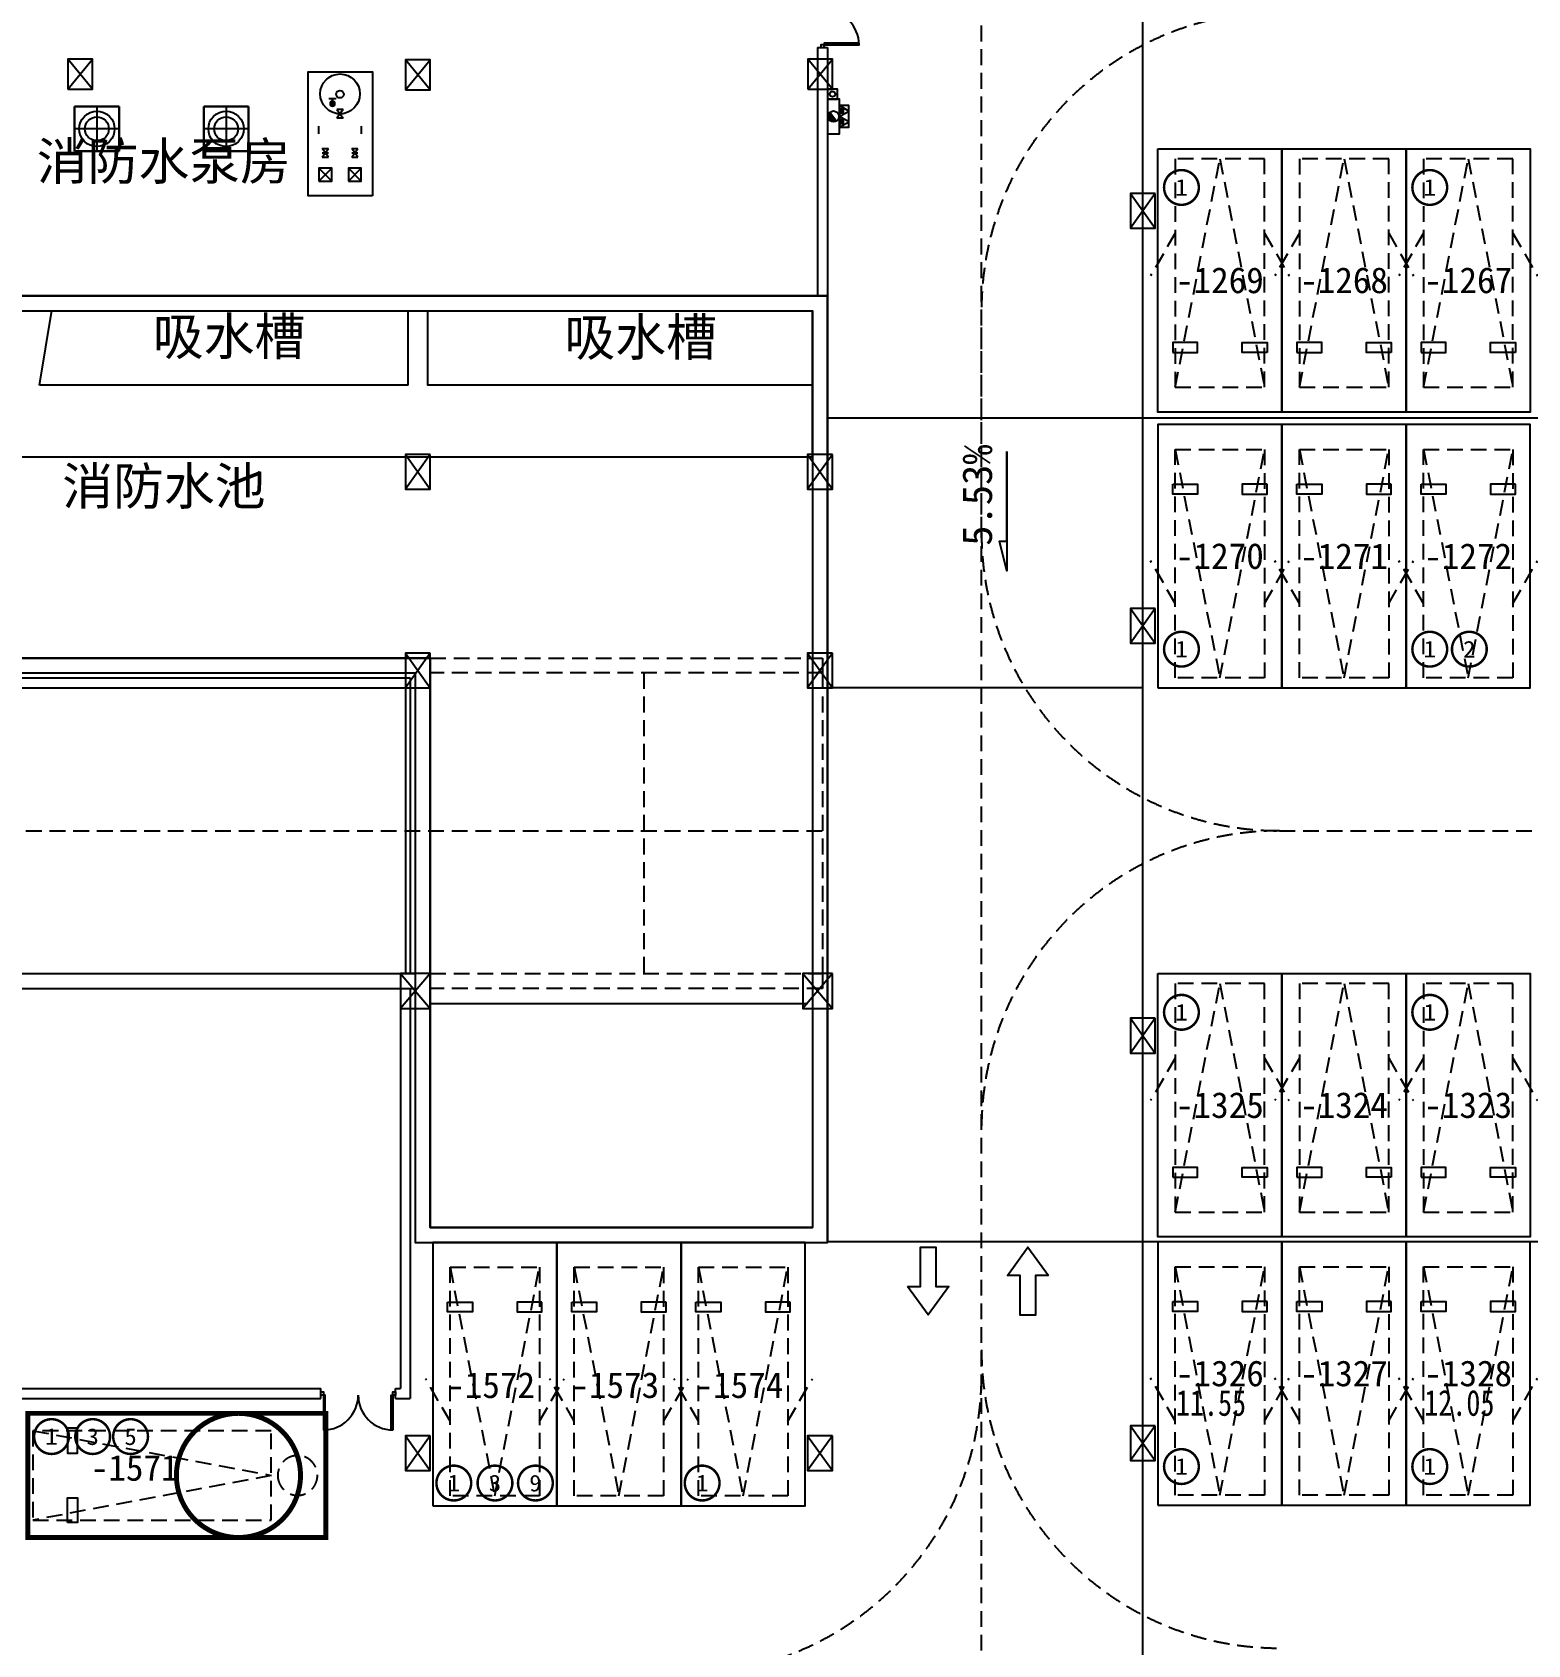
# Model space of a CAD drawing. Header units: millimetres. Extents: x 693907 to 1906102, y -24098 to 332602.
# Drawn here: x 770654 to 800766, y 114193 to 146645 of the extents above; entities that cross this region are included whole.
import ezdxf
from ezdxf.enums import TextEntityAlignment as Align

# ---------------------------------------------------------------- set-up
doc = ezdxf.new("R2010")
doc.units = ezdxf.units.MM
doc.header["$LTSCALE"] = 100
doc.linetypes.add('A6-DK-B1F$0$DK-PD-1F(UP)$0$HIDDEN2', pattern=[4.7625, 3.175, -1.5875])
doc.linetypes.add('A6-DK-B1F$0$HIDDEN2', pattern=[4.7625, 3.175, -1.5875])
doc.layers.get('Defpoints').update_dxf_attribs({"color": 189})
for name, color, linetype in [('A-ROOM-IDEN', 31, 'Continuous'), ('A6-DK-B1F$0$A-CONC', 30, 'Continuous'), ('A6-DK-B1F$0$A-DOOR', 190, 'Continuous'), ('A6-DK-B1F$0$A-PRKG', 175, 'A6-DK-B1F$0$HIDDEN2'), ('A6-DK-B1F$0$A-PRKG-SIGN', 252, 'Continuous'), ('A6-DK-B1F$0$A-TRACK', 77, 'A6-DK-B1F$0$HIDDEN2'), ('A6-DK-B1F$0$A-WALL', 2, 'Continuous'), ('A6-DK-B1F$0$DK-PD-1F(UP)$0$A-HATCH', 251, 'Continuous'), ('A6-DK-BG-B1F$0$A-DRAIN', 152, 'Continuous'), ('A6-DK-BG-B1F$0$A-STAIR', 142, 'Continuous'), ('A6-W-B1$0$S-WALL-S', 4, 'Continuous'), ('a_parking_number', 120, 'Continuous'), ('a_parking_price', 211, 'Continuous'), ('B_阀门', 7, 'Continuous'), ('TP-DK-1(xhs)$0$P-J-DIM-L', 70, 'Continuous'), ('TP-DK-1(xhs)$0$P-X-L', 240, 'Continuous'), ('TP-DK-1(xhs)$0$P-X-M', 2, 'Continuous'), ('TP-DK-1(xhs)$0$P-X-X', 1, 'Continuous'), ('xref(dwg引用图层)', 7, 'Continuous'), ('留孔', 1, 'Continuous')]:
    doc.layers.add(name, color=color, linetype=linetype)
doc.layers.add('A6-W-B1$0$S-EDIT', color=241, linetype='Continuous', plot=False)
doc.layers.add('LVTRY', color=6, linetype='Continuous', lineweight=18)
doc.layers.add('PUB_TEXT', color=7, linetype='Continuous', lineweight=15)
doc.styles.add('-黑体', font='simhei.ttf')
doc.styles.add('A6-DK-BG-B1F$0$华文细黑', font='STXIHEI.TTF')
doc.styles.add('B_HZ', font='TXT', dxfattribs={"width": 0.8, "bigfont": 'GBCBIG'})
doc.styles.add('华文细黑', font='STXIHEI.TTF')
doc.styles.add('黑体', font='simhei.ttf', dxfattribs={"width": 0.8})

# ---------------------------------------------------------------- blocks, each defined once
blk = doc.blocks.new('TP-DK-1(xhs)$0$PG01.1')
at = {"color": 1}
for p, q in [((108, 187), (0, 0)), ((80, 72), (66, 58)), ((89, 72), (66, 48)), ((99, 72), (66, 39)), ((109, 72), (66, 29)), ((118, 72), (66, 20)), ((128, 72), (66, 10)), ((138, 72), (66, 0)), ((147, 72), (76, 0)), ((150, 65), (85, 0)), ((150, 56), (94, 0)), ((150, 46), (104, 0)), ((216, 0), (108, 187)), ((150, 36), (114, 0)), ((150, 27), (123, 0)), ((150, 17), (133, 0)), ((150, 8), (142, 0)), ((324, 187), (216, 0)), ((296, 72), (282, 58)), ((305, 72), (282, 48)), ((315, 72), (282, 39)), ((325, 72), (282, 29)), ((334, 72), (282, 20)), ((344, 72), (282, 10)), ((354, 72), (282, 0)), ((363, 72), (292, 0)), ((366, 65), (301, 0)), ((366, 56), (310, 0)), ((366, 46), (320, 0)), ((432, 0), (324, 187)), ((366, 36), (330, 0)), ((366, 27), (339, 0)), ((366, 17), (349, 0)), ((366, 8), (358, 0))]:
    blk.add_line(p, q, dxfattribs=at)
at = {"color": 2}
for p, q in [((0, 0), (216, 0)), ((216, 0), (432, 0))]:
    blk.add_line(p, q, dxfattribs=at)
at = {"color": 1}
for points in [[(0, 0), (436, 0), (436, 190), (0, 190)], [(66, 72), (150, 72), (150, 0), (66, 0)], [(282, 72), (366, 72), (366, 0), (282, 0)]]:
    blk.add_lwpolyline(points, close=True, dxfattribs=at)
blk = doc.blocks.new('TP-DK-1(xhs)$0$PG02.4')
blk.add_hatch(color=1).paths.add_polyline_path([(265, 48, 0.699012), (461, 120, 0.141488), (444, 179)])
at = {"color": 1}
blk.add_line((265, 48), (444, 179), dxfattribs=at)
blk.add_lwpolyline([(0, 0), (700, 0), (700, 240), (0, 240)], close=True, dxfattribs=at)
blk.add_circle((350, 120), 111, dxfattribs=at)
blk = doc.blocks.new('TP-DK-1(xhs)')
at = {"layer": 'TP-DK-1(xhs)$0$P-J-DIM-L', "color": 8, "true_color": 0x808080}
blk.add_lwpolyline([(44450, 145300), (44650, 145300), (44650, 145500), (44450, 145500)], close=True, dxfattribs=at)
at = {"layer": 'TP-DK-1(xhs)$0$P-X-L'}
blk.add_circle((44550, 145400), 55, dxfattribs=at)
at = {"layer": 'TP-DK-1(xhs)$0$P-X-M', "extrusion": (0, 0, -1), "xscale": -1, "zscale": -1, "rotation": 90}
blk.add_blockref('TP-DK-1(xhs)$0$PG01.1', (-44690, 145168), dxfattribs=at)
at = {"layer": 'TP-DK-1(xhs)$0$P-X-X', "rotation": 270}
blk.add_blockref('TP-DK-1(xhs)$0$PG02.4', (44450, 145300), dxfattribs=at)
blk = doc.blocks.new('A6-W-B1$0$Z-1')
at = {"layer": 'A6-W-B1$0$S-EDIT'}
for p, q in [((91833, 54151), (92533, 54651)), ((91833, 54651), (92533, 54151))]:
    blk.add_line(p, q, dxfattribs=at)
at = {"layer": 'A6-W-B1$0$S-WALL-S', "color": 0, "linetype": 'ByBlock', "lineweight": -2}
blk.add_lwpolyline([(91833, 54651), (91833, 54151), (92533, 54151), (92533, 54651), (91833, 54651)], dxfattribs=at)
blk = doc.blocks.new('A6-W-B1$0$Z-2')
at = {"layer": 'A6-W-B1$0$S-EDIT'}
for p, q in [((72869, 44139), (73369, 43539)), ((73369, 44139), (72869, 43539))]:
    blk.add_line(p, q, dxfattribs=at)
at = {"layer": 'A6-W-B1$0$S-WALL-S', "color": 0, "linetype": 'ByBlock', "lineweight": -2}
blk.add_lwpolyline([(73369, 44139), (72869, 44139), (72869, 43539), (73369, 43539), (73369, 44139)], dxfattribs=at)
blk = doc.blocks.new('A6-W-B1$0$z-4')
at = {"layer": 'A6-W-B1$0$S-EDIT'}
for p, q in [((121857, 167890), (122457, 167190)), ((122457, 167890), (121857, 167190))]:
    blk.add_line(p, q, dxfattribs=at)
at = {"layer": 'A6-W-B1$0$S-WALL-S', "color": 0, "linetype": 'ByBlock', "lineweight": -2}
blk.add_lwpolyline([(122457, 167890), (121857, 167890), (121857, 167190), (122457, 167190), (122457, 167890)], dxfattribs=at)
blk = doc.blocks.new('A6-W-B1', base_point=(85957, 40190))
at = {"layer": 'A6-W-B1$0$S-WALL-S'}
blk.add_lwpolyline([(108407, 188730), (108407, 181230), (130107, 181230), (130107, 162780), (122407, 162780), (122407, 174240), (94757, 174240), (94757, 173940), (122107, 173940), (122107, 162480), (130407, 162480), (130407, 181530), (108707, 181530), (108707, 188730), (108407, 188730)], dxfattribs=at)
for name, p, rotation in [('A6-W-B1$0$Z-2', (188477, 229829), 180), ('A6-W-B1$0$Z-2', (195277, 229817), 180), ('A6-W-B1$0$Z-2', (203377, 229829), 180), ('A6-W-B1$0$Z-1', (82356, 275423), 270), ('A6-W-B1$0$Z-1', (67756, 270173), 270), ('A6-W-B1$0$Z-1', (75856, 270173), 270), ('A6-W-B1$0$Z-1', (82356, 267073), 270), ('A6-W-B1$0$Z-1', (67756, 266173), 270), ('A6-W-B1$0$Z-1', (75856, 266173), 270), ('A6-W-B1$0$Z-1', (82356, 258823), 270), ('A6-W-B1$0$Z-1', (82356, 250623), 270), ('A6-W-B1$0$Z-1', (67756, 250423), 270), ('A6-W-B1$0$Z-1', (75856, 250423), 270)]:
    blk.add_blockref(name, p, dxfattribs=dict(at, rotation=rotation))
for p in [(-50, 0), (8050, 0)]:
    blk.add_blockref('A6-W-B1$0$z-4', p, dxfattribs=at)
blk = doc.blocks.new('B-闸阀')
at = {"layer": 'B_阀门'}
for p, q in [((175, 125), (-175, -125)), ((175, -125), (-175, 125)), ((-175, 125), (-175, -125)), ((0, 125), (0, -125)), ((175, 125), (175, -125))]:
    blk.add_line(p, q, dxfattribs=at)
at = {"style": 'B_HZ', "width": 0.8, "flags": 9}
blk.add_attdef('规格', text='', height=300, dxfattribs=at).set_placement((0, 0), align=Align.MIDDLE)
blk.add_attdef('名称', text='', height=300, dxfattribs=at).set_placement((0, 0), align=Align.BOTTOM_CENTER)
blk.add_attdef('单位', text='', height=300, dxfattribs=at).set_placement((0, 0), align=Align.TOP_CENTER)
blk = doc.blocks.new('B-截止阀SMALL')
blk.add_hatch(color=256).paths.add_polyline_path([(-100, 0, 1), (100, 0, 1)])
for p, q in [((-150, 200), (150, 200)), ((0, 100), (0, 200))]:
    blk.add_line(p, q)
blk.add_circle((0, 0), 100)
at = {"style": 'B_HZ', "width": 0.8, "flags": 9}
blk.add_attdef('规格', text='', height=300, dxfattribs=at).set_placement((0, 0), align=Align.MIDDLE)
blk.add_attdef('名称', text='', height=300, dxfattribs=at).set_placement((0, 0), align=Align.BOTTOM_CENTER)
blk.add_attdef('单位', text='', height=300, dxfattribs=at).set_placement((0, 0), align=Align.TOP_CENTER)
blk = doc.blocks.new('A$C37151DEA')
for p, q in [((7990, -650), (7090, -650)), ((7090, -650), (7090, -1550)), ((7090, -1550), (7090, -650)), ((7090, -650), (7990, -650)), ((7540, -650), (7540, -1550)), ((7990, -1550), (7990, -650)), ((7990, -650), (7990, -1550)), ((10090, -650), (9190, -650)), ((9190, -650), (9190, -1550)), ((9190, -1550), (9190, -650)), ((9190, -650), (10090, -650)), ((9640, -650), (9640, -1550)), ((10090, -1550), (10090, -650)), ((10090, -650), (10090, -1550)), ((13290, -650), (12390, -650)), ((12390, -650), (12390, -1550)), ((12390, -1550), (12390, -650)), ((12390, -650), (13290, -650)), ((12840, -650), (12840, -1550)), ((13290, -1550), (13290, -650)), ((13290, -650), (13290, -1550)), ((15890, -650), (14990, -650)), ((14990, -650), (14990, -1550)), ((14990, -1550), (14990, -650)), ((14990, -650), (15890, -650)), ((15440, -650), (15440, -1550)), ((15890, -1550), (15890, -650)), ((15890, -650), (15890, -1550)), ((7990, -1100), (7090, -1100)), ((10090, -1100), (9190, -1100)), ((13290, -1100), (12390, -1100)), ((15890, -1100), (14990, -1100)), ((17309, -1197, 0), (17309, -1047, 0)), ((18165, -1197, 0), (18165, -1047, 0)), ((7090, -1550), (7990, -1550)), ((7990, -1550), (7090, -1550)), ((9190, -1550), (10090, -1550)), ((10090, -1550), (9190, -1550)), ((12390, -1550), (13290, -1550)), ((13290, -1550), (12390, -1550)), ((14990, -1550), (15890, -1550)), ((15890, -1550), (14990, -1550)), ((17310, -2150), (17570, -1890)), ((17310, -1890), (17570, -2150)), ((17903, -2150), (18163, -1890)), ((17903, -1890), (18163, -2150))]:
    blk.add_line(p, q)
for points in [[(18390, -2450), (17090, -2450), (17090, 50), (18390, 50)], [(17310, -2150), (17570, -2150), (17570, -1890), (17310, -1890)], [(17903, -2150), (18163, -2150), (18163, -1890), (17903, -1890)]]:
    blk.add_lwpolyline(points, close=True)
for centre, radius in [((17735, -395, 0), 400), ((17733, -403, 0), 75)]:
    blk.add_circle(centre, radius)
for centre, major_axis, start_param, end_param in [((7540, -1100), (-252, 252), 2.356194490192342, 8.639379797371928), ((7540, -1100), (-170, 170), 2.356194490192322, 8.639379797371909), ((9640, -1100), (-252, 252), 2.356194490192342, 8.639379797371928), ((9640, -1100), (-170, 170), 2.356194490192322, 8.639379797371909), ((12840, -1100), (-252, 252), 2.356194490192342, 8.639379797371928), ((12840, -1100), (-170, 170), 2.356194490192322, 8.639379797371909), ((15440, -1100), (-252, 252), 2.356194490192342, 8.639379797371928), ((15440, -1100), (-170, 170), 2.356194490192322, 8.639379797371909)]:
    blk.add_ellipse(centre, major_axis=major_axis, ratio=1, start_param=start_param, end_param=end_param)
at = {"extrusion": (0, 0, -1)}
for name, p, xscale, yscale, zscale, rotation in [('B-截止阀SMALL', (-17583, -592, 0), 0.4999999999999999, 0.4999999999999999, -0.5, 0.0008811852176940638), ('B-闸阀', (-17733, -794, 0), 0.5000000000000001, 0.5000000000000001, -0.5000000000000001, 90.00088118521771), ('B-闸阀', (-17440, -1579), 0.4999999999999999, 0.4999999999999999, -0.5, 270.0008811851908), ('B-闸阀', (-18033, -1579), 0.4999999999999999, 0.4999999999999999, -0.5, 270.0008811852177)]:
    blk.add_blockref(name, p, dxfattribs=dict(at, xscale=xscale, yscale=yscale, zscale=zscale, rotation=rotation))
blk = doc.blocks.new('A6-DK-BG-B1F$0$A-DRAIN-INDEX')
blk.add_lwpolyline([(300, 0), (0, 0), (-300, 0), (-500, 0), (-300, 50), (-300, 0)], close=True)
at = {"style": 'A6-DK-BG-B1F$0$华文细黑'}
blk.add_attdef('坡度', text='', height=250, dxfattribs=at).set_placement((0, 100), align=Align.CENTER)
blk = doc.blocks.new('A6-DK-BG-B1F')
at = {"layer": 'A6-DK-BG-B1F$0$A-STAIR'}
for p, q in [((50800, 105900), (50800, 171575)), ((28585, 139540), (28829, 141042)), ((28840, 141040), (36003, 141040)), ((36003, 141040), (36003, 139540)), ((36006, 139540), (28585, 139540)), ((127800, 138875), (44450, 138875)), ((50800, 133450), (44450, 133450)), ((36450, 127100), (44050, 127100)), ((127817, 122300, 0), (44467, 122300, 0))]:
    blk.add_line(p, q, dxfattribs=at)
blk.add_lwpolyline([(22500, 141040), (22500, 138100), (44050, 138100), (44150, 138100), (44150, 141040)], dxfattribs=at)
at = {"layer": 'A6-DK-BG-B1F$0$A-STAIR', "elevation": 1200}
blk.add_lwpolyline([(36404, 141039), (44150, 141040), (44150, 139540), (36404, 139539)], close=True, dxfattribs=at)
at = {"layer": 'A6-DK-BG-B1F$0$A-DRAIN'}
ref = blk.add_blockref('A6-DK-BG-B1F$0$A-DRAIN-INDEX', (48062, 137306), dxfattribs=dict(at, xscale=3, yscale=3, zscale=3, rotation=90))
ref.add_attrib('坡度', '5.53%', dxfattribs={"layer": '0', "height": 600, "rotation": 90, "style": 'A6-DK-BG-B1F$0$华文细黑'}).set_placement((47762, 137330), align=Align.CENTER)
blk = doc.blocks.new('A6-DK-B1F$0$A$C48A675EB')
at = {"layer": 'A6-DK-B1F$0$A-TRACK', "linetype": 'ByBlock'}
blk.add_lwpolyline([(1047, -516), (1047, -195), (50, -195), (50, 195), (1047, 195), (1047, 517), (1759, 0)], close=True, dxfattribs=at)
blk = doc.blocks.new('A6-DK-B1F$0$gsethsergtyf')
at = {"layer": 'A6-DK-B1F$0$A-TRACK'}
for p, q in [((47550, 113600, 0), (47550, 190150, 0)), ((47550, 136575, 0), (47550, 141050, 0)), ((6880, 130575), (44350, 130575)), ((53550, 130575, 0), (125050, 130575, 0))]:
    blk.add_line(p, q, dxfattribs=at)
for centre, start, end in [((53550, 141050, 0), 90, 180), ((53550, 136575, 0), 180, 270), ((53550, 124575, 0), 90, 180), ((53550, 120125, 0), 180, 270), ((41550, 119600, 0), 270, 0)]:
    blk.add_arc(centre, 6000, start, end, dxfattribs=at)
at = {"layer": 'A6-DK-B1F$0$A-TRACK', "linetype": 'ByBlock'}
for p, xscale, yscale, zscale, rotation in [((46476, 122237, 0), 0.8, 0.8, 0.8, 270), ((48484, 120787, 0), 0.8000000000000003, 0.8000000000000003, 0.8000000000000003, 90)]:
    blk.add_blockref('A6-DK-B1F$0$A$C48A675EB', p, dxfattribs=dict(at, xscale=xscale, yscale=yscale, zscale=zscale, rotation=rotation))
blk = doc.blocks.new('A6-DK-B1F$0$标准车位')
blk.add_lwpolyline([(350, 4600), (1250, 0), (2150, 4600)])
blk.add_lwpolyline([(350, 4600), (2150, 4600), (2150, 0), (350, 0)], close=True)
at = {"layer": 'A6-DK-B1F$0$A-PRKG-SIGN'}
for points in [[(0, -200), (2500, -200), (2500, 5100), (0, 5100)], [(300, 3900), (800, 3900), (800, 3700), (300, 3700)], [(2200, 3900), (1700, 3900), (1700, 3700), (2200, 3700)]]:
    blk.add_lwpolyline(points, close=True, dxfattribs=at)
at = {"layer": 'Defpoints', "color": 8, "linetype": 'A6-DK-B1F$0$HIDDEN2', "extrusion": (-5.18032e-09, 4.96178e-22, 1), "elevation": 0}
for points in [[(350, 1500), (-145, 2357)], [(2150, 1500), (2645, 2357)]]:
    blk.add_lwpolyline(points, dxfattribs=at)
blk = doc.blocks.new('*U442')
at = {"linetype": 'ByBlock', "lineweight": -2}
for points in [[(0, -35), (50, -35), (50, 35), (0, 35)], [(1450, -35), (1500, -35), (1500, 35), (1450, 35)], [(85, -735), (85, -35), (50, -35), (50, -735)], [(1415, -735), (1415, -35), (1450, -35), (1450, -735)]]:
    blk.add_lwpolyline(points, close=True, dxfattribs=at)
for centre, start, end in [((50, -35), 270, 0), ((1450, -35), 180, 270)]:
    blk.add_arc(centre, 700, start, end, dxfattribs=at)
blk = doc.blocks.new('*U463')
at = {"linetype": 'ByBlock', "lineweight": -2}
for points in [[(85, 735), (85, 35), (50, 35), (50, 735)], [(1415, 735), (1415, 35), (1450, 35), (1450, 735)], [(0, 35), (50, 35), (50, -35), (0, -35)], [(1450, 35), (1500, 35), (1500, -35), (1450, -35)]]:
    blk.add_lwpolyline(points, close=True, dxfattribs=at)
for centre, start, end in [((50, 35), 0, 90), ((1450, 35), 90, 180)]:
    blk.add_arc(centre, 700, start, end, dxfattribs=at)
blk = doc.blocks.new('A6-DK-B1F$0$侧放停车位')
blk.add_lwpolyline([(350, 5700), (1250, 900), (2150, 5700)])
blk.add_lwpolyline([(350, 5700), (2150, 5700), (2150, 900), (350, 900)], close=True)
blk.add_circle((1250, 370, 0), 400)
at = {"layer": 'A6-DK-B1F$0$A-PRKG-SIGN'}
for points in [[(0, -200), (2500, -200), (2500, 5800), (0, 5800)], [(300, 5000), (800, 5000), (800, 4800), (300, 4800)], [(2200, 5000), (1700, 5000), (1700, 4800), (2200, 4800)]]:
    blk.add_lwpolyline(points, close=True, dxfattribs=at)

msp = doc.modelspace()

# ---------------------------------------------------------------- linework, layer by layer
at = {"layer": 'A6-DK-B1F$0$A-CONC'}
for p, q in [((764966.9, 141340), (786666.9, 141340)), ((786666.9, 141340), (786666.9, 122290)), ((764666.9, 141040), (786366.9, 141040)), ((786366.9, 141040), (786366.9, 122590)), ((751016.9, 134050), (778666.9, 134050)), ((778666.9, 134050), (778666.9, 127700)), ((751016.9, 133750), (778366.9, 133750)), ((778366.9, 133750), (778366.9, 127700)), ((758866.9, 127700), (778366.9, 127700)), ((778666.9, 127700), (778666.9, 122590)), ((758866.9, 127400), (778366.9, 127400)), ((778366.9, 127400), (778366.9, 122290)), ((778666.9, 122590), (786366.9, 122590)), ((778366.9, 122290), (786666.9, 122290))]:
    msp.add_line(p, q, dxfattribs=at)
at = {"layer": 'A6-DK-B1F$0$A-WALL'}
for p, q in [((786466.9, 146340), (786466.9, 141340)), ((786466.9, 146340), (786666.9, 146340)), ((786666.9, 146340), (786666.9, 141340)), ((751016.9, 133650), (778266.9, 133650)), ((751016.9, 133450), (778166.9, 133450)), ((778166.9, 133450), (778166.9, 127700)), ((778266.9, 133650), (778266.9, 127700)), ((778066.9, 127400, 0), (778066.9, 119350, 0)), ((778266.9, 127400, 0), (778266.9, 119150, 0)), ((776466.9, 119150), (776466.9, 119350)), ((777966.9, 119150), (777966.9, 119350))]:
    msp.add_line(p, q, dxfattribs=at)
for points in [[(759066.9, 122490), (759066.9, 122490), (759066.9, 119350), (776466.9, 119350)], [(758866.9, 122290), (758866.9, 122290), (758866.9, 119150), (776466.9, 119150)], [(777966.9, 119350), (778066.9, 119350)], [(777966.9, 119150), (778266.9, 119150)]]:
    msp.add_lwpolyline(points, dxfattribs=at)
at = {"layer": 'A6-DK-B1F$0$DK-PD-1F(UP)$0$A-HATCH', "linetype": 'A6-DK-B1F$0$DK-PD-1F(UP)$0$HIDDEN2'}
for p, q in [((778666.9, 134050), (786566.9, 134050)), ((786566.9, 134050), (786566.9, 133750)), ((786566.9, 133750), (778666.9, 133750)), ((782966.9, 133750), (782966.9, 127700)), ((786566.9, 133750), (786566.9, 127700)), ((778666.9, 127700), (786566.9, 127700)), ((786566.9, 127700), (786566.9, 127400)), ((786566.9, 127400), (778666.9, 127400))]:
    msp.add_line(p, q, dxfattribs=at)
at = {"layer": 'LVTRY', "color": 6, "const_width": 50}
for points in [[(794142.6, 143521.2, 1), (793442.6, 143521.2, 1)], [(799142.6, 143521.2, 1), (798442.6, 143521.2, 1)], [(794142.6, 134228.8, 1), (793442.6, 134228.8, 1)], [(799142.6, 134228.8, 1), (798442.6, 134228.8, 1)], [(799939.6, 134228.8, 1), (799239.6, 134228.8, 1)], [(794142.6, 126921.2, 1), (793442.6, 126921.2, 1)], [(799142.6, 126921.2, 1), (798442.6, 126921.2, 1)], [(771392.6, 118382.3, 1), (770692.6, 118382.3, 1)], [(772221, 118382.3, 1), (771521, 118382.3, 1)], [(772984.2, 118382.3, 1), (772284.2, 118382.3, 1)], [(794142.6, 117778.8, 1), (793442.6, 117778.8, 1)], [(799142.6, 117778.8, 1), (798442.6, 117778.8, 1)], [(779492.6, 117446.9, 1), (778792.6, 117446.9, 1)], [(780321.1, 117446.9, 1), (779621.1, 117446.9, 1)], [(781135.5, 117446.9, 1), (780435.5, 117446.9, 1)], [(784492.6, 117446.9, 1), (783792.6, 117446.9, 1)]]:
    msp.add_lwpolyline(points, format="xyb", close=True, dxfattribs=at)
at = {"layer": '留孔', "const_width": 100, "elevation": 0}
msp.add_lwpolyline([(776566.9, 118850), (776566.9, 116350), (770566.9, 116350), (770566.9, 118850)], close=True, dxfattribs=at)
msp.add_lwpolyline([(774806.6, 116350, 1), (774806.6, 118850, 1), (774806.6, 116350, 1)], format="xyb", dxfattribs=at)

# ---------------------------------------------------------------- block references
msp.add_blockref('A6-DK-B1F$0$gsethsergtyf', (742216.9, 0))
at = {"layer": 'A6-DK-B1F$0$A-DOOR'}
for name, p, rotation in [('*U442', (786566.9, 146340), 90), ('*U463', (777966.9, 119250), 180)]:
    msp.add_blockref(name, p, dxfattribs=dict(at, rotation=rotation))
at = {"layer": 'A6-DK-B1F$0$A-PRKG', "linetype": 'ByBlock', "extrusion": (-5.18032e-09, -4.99113e-22, -1), "zscale": -1, "rotation": 180}
for p in [(-793316.9, 144100, 0), (-795816.9, 144100, 0), (-798316.9, 144100, 0), (-793316.9, 127500, 0), (-795816.9, 127500, 0), (-798316.9, 127500, 0)]:
    msp.add_blockref('A6-DK-B1F$0$标准车位', p, dxfattribs=at)
at = {"layer": 'A6-DK-B1F$0$A-PRKG', "linetype": 'ByBlock', "extrusion": (-5.18032e-09, 4.99294e-22, -1), "xscale": -1, "zscale": -1, "rotation": 359.9999999999999}
for p in [(-793316.9, 133650, 0), (-795816.9, 133650, 0), (-798316.9, 133650, 0), (-778716.9, 117190, 0), (-781216.9, 117190, 0), (-783716.9, 117190, 0), (-793316.9, 117200, 0), (-795816.9, 117200, 0), (-798316.9, 117200, 0)]:
    msp.add_blockref('A6-DK-B1F$0$标准车位', p, dxfattribs=at)
at = {"layer": 'A6-DK-B1F$0$A-PRKG', "linetype": 'ByBlock', "extrusion": (-8.28008e-22, -5.18032e-09, 1), "xscale": -1, "rotation": 90}
msp.add_blockref('A6-DK-B1F$0$侧放停车位', (776366.9, 118850, 0), dxfattribs=at)
at = {"layer": 'xref(dwg引用图层)'}
for name, p in [('A6-W-B1', (742216.9, 0)), ('TP-DK-1(xhs)', (742216.9, 0)), ('A6-DK-BG-B1F', (742216.9, 0)), ('A$C37151DEA', (759116.9, 145800))]:
    msp.add_blockref(name, p, dxfattribs=at)

# ---------------------------------------------------------------- texts
at = {"layer": 'A-ROOM-IDEN', "style": '华文细黑'}
for s, p in [('消防水泵房', (773304.3, 143675.7)), ('吸水槽', (774617.2, 140149.6)), ('吸水槽', (782903.7, 140134.2)), ('消防水池', (773304.3, 137135.8))]:
    msp.add_text(s, height=750, dxfattribs=at).set_placement(p, align=Align.CENTER)
at = {"layer": 'a_parking_number', "style": '华文细黑'}
for s, p in [('-1269', (794566.9, 141650)), ('-1268', (797066.9, 141650)), ('-1267', (799566.9, 141650)), ('-1270', (794566.9, 136100, 0)), ('-1271', (797066.9, 136100, 0)), ('-1272', (799566.9, 136100, 0)), ('-1325', (794566.9, 125050, 0)), ('-1324', (797066.9, 125050, 0)), ('-1323', (799566.9, 125050, 0)), ('-1326', (794566.9, 119650, 0)), ('-1327', (797066.9, 119650, 0)), ('-1328', (799566.9, 119650, 0)), ('-1572', (779893.9, 119414.4, 0)), ('-1573', (782393.9, 119414.4, 0)), ('-1574', (784893.9, 119414.4, 0)), ('-1571', (772716.9, 117750, 0))]:
    msp.add_text(s, height=520, dxfattribs=at).set_placement(p, align=Align.MIDDLE)
at = {"layer": 'a_parking_price', "style": '黑体', "width": 0.8}
for s, p in [('11.55', (793680, 118800.1)), ('12.05', (798680, 118800.1))]:
    msp.add_text(s, height=520, dxfattribs=at).set_placement(p)
at = {"layer": 'PUB_TEXT', "color": 6, "style": '-黑体'}
for s, width, p, p2 in [('1', 1.065055, (793664.3, 143354.9), (793920.9, 143354.9)), ('1', 1.065055, (798664.3, 143354.9), (798920.9, 143354.9)), ('1', 1.065055, (793664.3, 134062.5), (793920.9, 134062.5)), ('1', 1.065055, (798664.3, 134062.5), (798920.9, 134062.5)), ('2', 1.048503, (799463.3, 134061), (799715.9, 134061)), ('1', 1.065055, (793664.3, 126754.9), (793920.9, 126754.9)), ('1', 1.065055, (798664.3, 126754.9), (798920.9, 126754.9)), ('1', 1.065055, (770914.3, 118216), (771170.9, 118216)), ('3', 1.032317, (771746.6, 118213), (771995.3, 118213)), ('5', 1.032317, (772509.9, 118213), (772758.5, 118213)), ('1', 1.065055, (793664.3, 117612.5), (793920.9, 117612.5)), ('1', 1.065055, (798664.3, 117612.5), (798920.9, 117612.5)), ('1', 1.065055, (779014.3, 117280.7), (779270.9, 117280.7)), ('3', 1.032317, (779846.7, 117277.7), (780095.4, 117277.7)), ('9', 1.032317, (780661.2, 117277.7), (780909.9, 117277.7)), ('1', 1.065055, (784014.3, 117280.7), (784270.9, 117280.7))]:
    msp.add_text(s, height=335, dxfattribs=dict(at, width=width)).set_placement(p, p2, align=Align.FIT)

doc.saveas('drawing.dxf')
